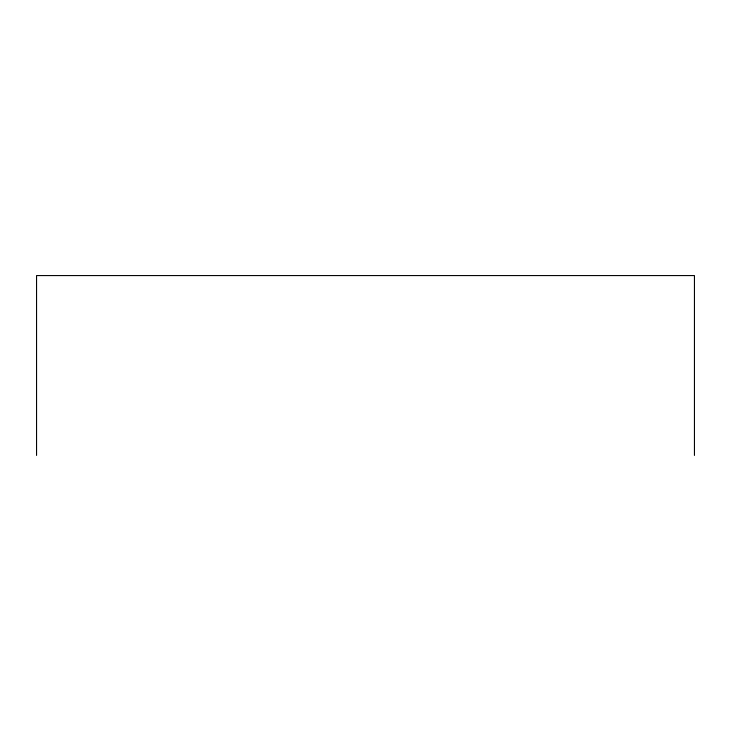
<?xml version="1.0" encoding="UTF-8"?>
<svg xmlns="http://www.w3.org/2000/svg" width="731" height="731" viewBox="0 0 731 731"><rect width="100%" height="100%" fill="white"/><g stroke="black" fill="none" stroke-linecap="round" stroke-linejoin="round"><path stroke-width="1.1" d="M694.45 455.431L694.45 275.569L36.55 275.569L36.55 455.431"/></g></svg>
